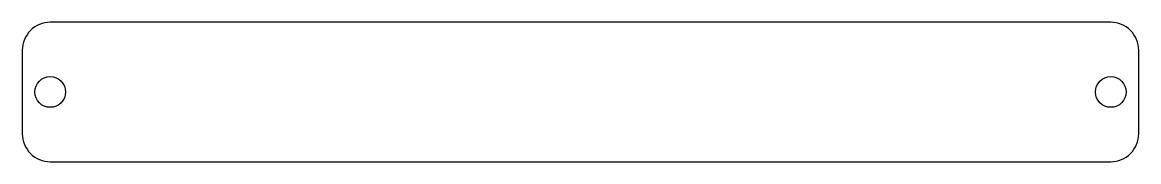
# Model space of a CAD drawing. Header units: millimetres. Extents: x -40 to 40, y 45 to 55.
import ezdxf

# ---------------------------------------------------------------- set-up
doc = ezdxf.new("R2010")
doc.units = ezdxf.units.MM
doc.layers.get('0').update_dxf_attribs({"linetype": 'CONTINUOUS'})

msp = doc.modelspace()

# ---------------------------------------------------------------- linework, layer by layer
msp.add_lwpolyline([(38, 55), (-38, 55, 0.414214), (-40, 53), (-40, 47, 0.414214), (-38, 45), (38, 45, 0.414214), (40, 47), (40, 53, 0.414214)], format="xyb", close=True)
for centre in [(-38, 50), (38, 50)]:
    msp.add_circle(centre, 1.1)

doc.saveas('drawing.dxf')
